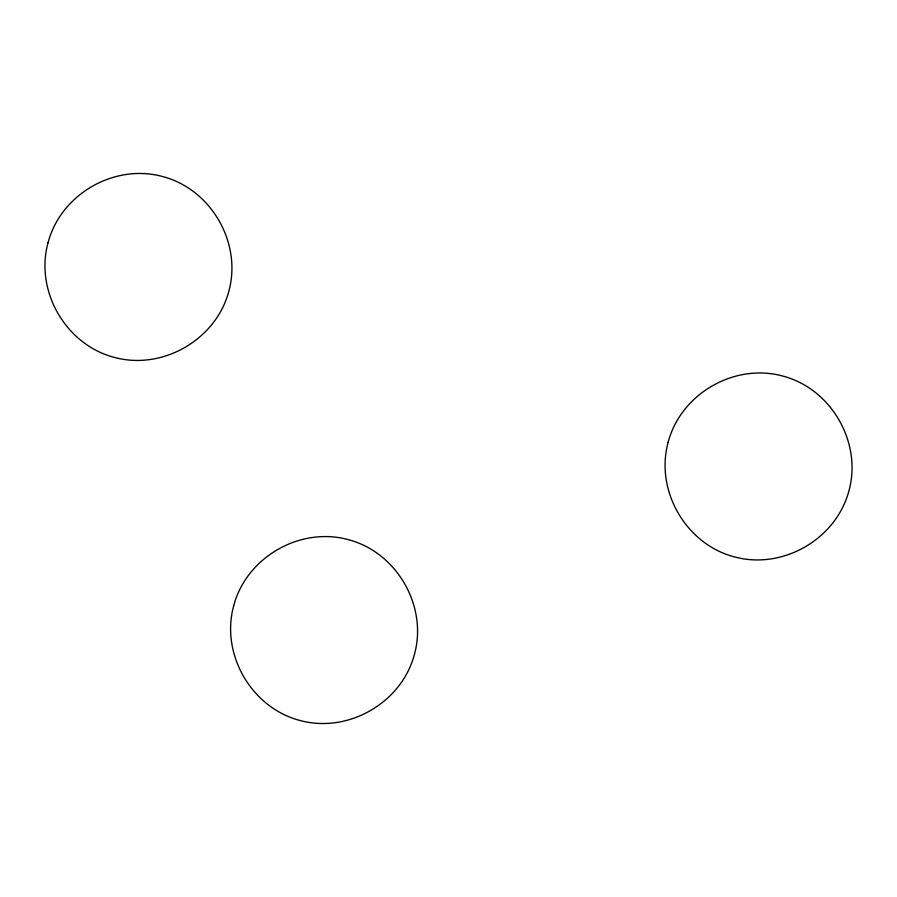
<?xml version="1.0" encoding="UTF-8"?>
<svg xmlns="http://www.w3.org/2000/svg" width="897" height="897" viewBox="0 0 897 897"><rect width="100%" height="100%" fill="white"/><g stroke="black" fill="none" stroke-linecap="round" stroke-linejoin="round"><path stroke-width="1.35" d="M48.034 242.739C34.77 291.032 65.75 344.695 114.222 357.354C162.525 370.629 216.177 339.649 228.847 291.177C242.112 242.874 211.131 189.222 162.66 176.552C114.356 163.288 60.704 194.268 48.034 242.739M233.68 605.823C220.415 654.126 251.395 707.778 299.856 720.448C348.159 733.712 401.822 702.732 414.481 654.261C427.746 605.968 396.766 552.305 348.305 539.646C300.002 526.371 246.339 557.351 233.68 605.823M668.153 442.232C654.888 490.536 685.869 544.199 734.34 556.858C782.644 570.122 836.296 539.142 848.966 490.681C862.23 442.378 831.25 388.715 782.778 376.056C734.475 362.78 680.823 393.772 668.153 442.232"/></g></svg>
